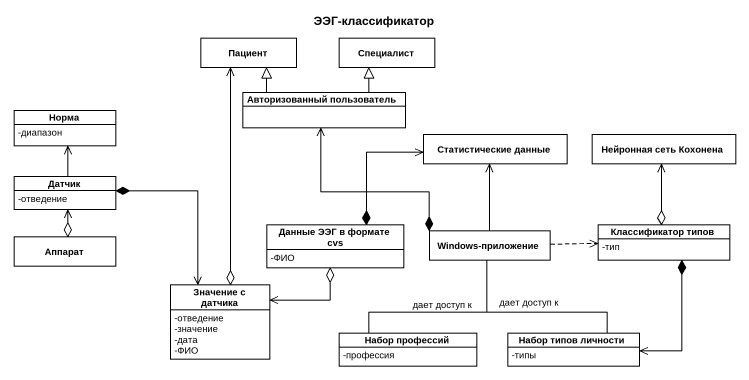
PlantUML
@startuml
title ЭЭГ-классификатор
hide circle
hide empty members
skinparam classAttributeIconSize 0
class Пациент
class Специалист
class "Авторизованный пользователь" as Авторизованный_пользователь
class Норма {
  -диапазон
}
class "Статистические данные" as Статистические_данные
class "Нейронная сеть Кохонена" as Нейронная_сеть_Кохонена
class Датчик {
  -отведение
}
class Аппарат
class "Данные ЭЭГ в формате cvs" as Данные_ЭЭГ_в_формате_cvs {
  -ФИО
}
class "Windows-приложение" as Windows_приложение
class "Классификатор типов" as Классификатор_типов {
  -тип
}
class "Значение с датчика" as Значение_с_датчика {
  -отведение
  -значение
  -дата
  -ФИО
}
class "Набор профессий" as Набор_профессий {
  -профессия
}
class "Набор типов личности" as Набор_типов_личности {
  -типы
}
Авторизованный_пользователь -up-|> Пациент
Авторизованный_пользователь -up-|> Специалист
Датчик -up-> Норма
Датчик *--> Значение_с_датчика
Аппарат o-up-> Датчик
Данные_ЭЭГ_в_формате_cvs *-up-> Статистические_данные
Данные_ЭЭГ_в_формате_cvs o--> Значение_с_датчика
Windows_приложение *-up-> Авторизованный_пользователь
Windows_приложение -up-> Статистические_данные
Windows_приложение .right.> Классификатор_типов
Windows_приложение -- Набор_профессий : дает доступ к
Windows_приложение -- Набор_типов_личности : дает доступ к
Классификатор_типов o-up-> Нейронная_сеть_Кохонена
Классификатор_типов *--> Набор_типов_личности
Значение_с_датчика o-up-> Пациент
@enduml
